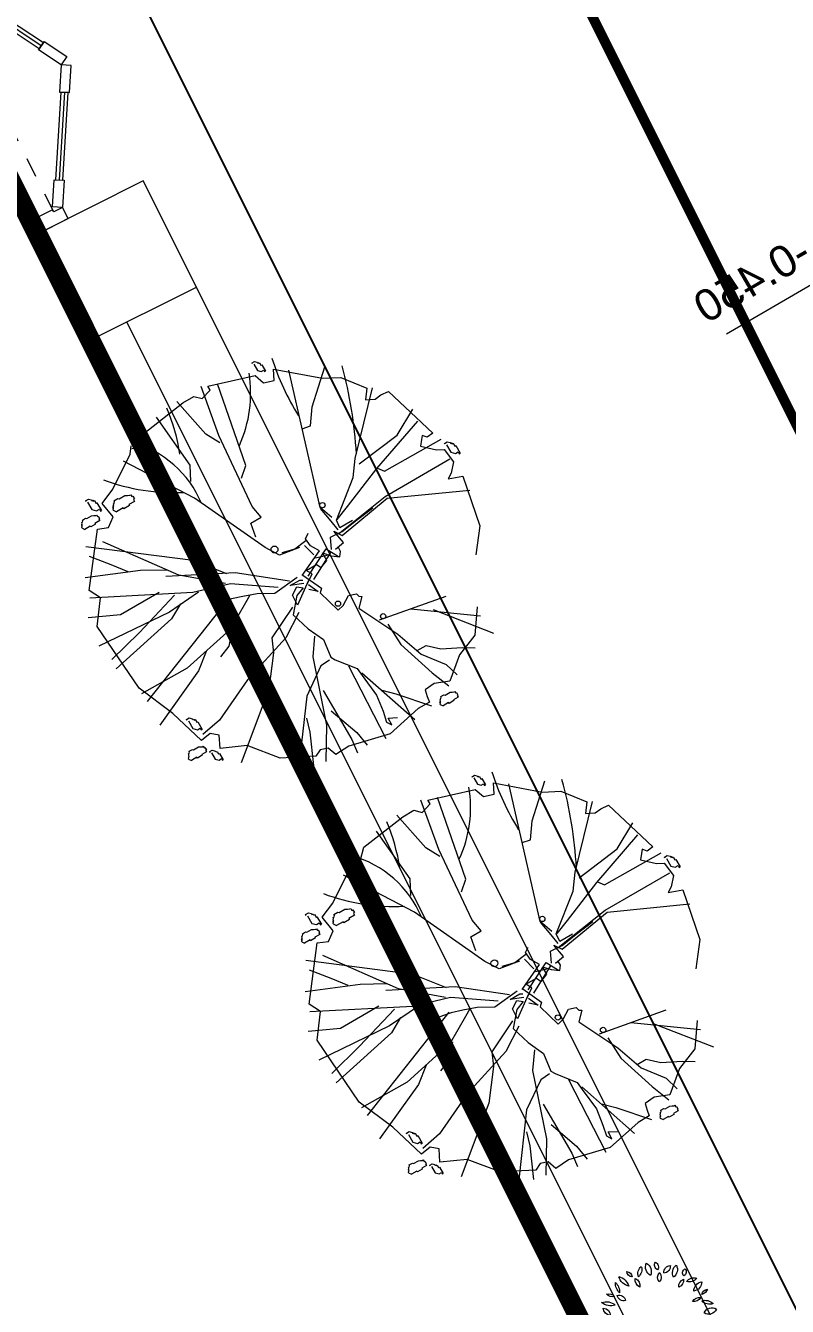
# Model space of a CAD drawing. Header units: millimetres. Extents: x 567980 to 569372, y 2065777 to 2066674.
# Drawn here: x 568803.02 to 568806.87, y 2066232.77 to 2066239.23 of the extents above; entities that cross this region are included whole.
import ezdxf
from ezdxf.enums import TextEntityAlignment as Align

# ---------------------------------------------------------------- set-up
doc = ezdxf.new("R2010")
doc.units = ezdxf.units.MM
doc.linetypes.add('CENTER', pattern=[3, 1.5, -0.5, 0.5, -0.5])
doc.linetypes.add('DASHDOT2', pattern=[0.5, 0.25, -0.125, 0, -0.125])
for name, color, linetype, lineweight in [('A-KY HIEU', 34, 'Continuous', 20), ('A-TEXT', 7, 'Continuous', 18), ('boDnv', 54, 'Continuous', 25), ('E- RANH GIOI', 1, 'CENTER', 13), ('E- THAY', 9, 'Continuous', 20), ('i_Cay', 114, 'Continuous', 13), ('LD-CUA', 146, 'Continuous', 13), ('LD-THAY', 9, 'Continuous', 13)]:
    doc.layers.add(name, color=color, linetype=linetype, lineweight=lineweight)
for name, color, linetype in [('datOBt', 42, 'Continuous'), ('loKBT', 42, 'Continuous'), ('ViaHeS', 32, 'Continuous')]:
    doc.layers.add(name, color=color, linetype=linetype)
doc.styles.add('A1-arial', font='arial.ttf')
doc.styles.add('rms', font='romans.shx', dxfattribs={"width": 0.7, "bigfont": 'vns.shx'})
doc.linetypes.add('ADL', pattern='A,0.125,-0.15,["++",rms,S=0.5,R=0,X=0,Y=-0.2245],-1.35,1.125', length=2.75)

# ---------------------------------------------------------------- blocks, each defined once
blk = doc.blocks.new('NEN')
at = {"layer": 'boDnv', "color": 10, "linetype": 'ADL', "ltscale": 0.25}
blk.add_lwpolyline([(230.3915, -76.6469), (232.2503, -70.4192), (219.1656, -44.2576), (213.4368, -42.5477), (99.3797, -108.9057), (97.5209, -115.1334), (110.6056, -141.295), (116.3344, -143.0049)], close=True, dxfattribs=at)
at = {"layer": 'datOBt'}
blk.add_lwpolyline([(231.2365, -77.3122), (233.3217, -70.3259), (219.8664, -43.4232), (213.308, -41.4657), (98.5347, -108.2404), (96.4495, -115.2267), (109.9048, -142.1294), (116.4632, -144.0869)], close=True, dxfattribs=at)
at = {"layer": 'loKBT'}
blk.add_lwpolyline([(116.2527, -121.0708), (103.1772, -128.6781), (109.9048, -142.1294), (116.4632, -144.0869), (126.3103, -138.3579)], close=True, dxfattribs=at)
at = {"layer": 'ViaHeS'}
blk.add_lwpolyline([(231.2365, -77.3122), (233.3217, -70.3259), (219.8664, -43.4232), (213.308, -41.4657), (98.5347, -108.2404), (96.4495, -115.2267), (109.9048, -142.1294), (116.4632, -144.0869)], close=True, dxfattribs=at)
blk = doc.blocks.new('BT-02')
at = {"layer": 'E- RANH GIOI', "ltscale": 0.05, "const_width": 100}
blk.add_lwpolyline([(7621197.6, 979879), (7753982.3, 979879), (7758666.7, 974889), (7756768.1, 944869), (7751452.5, 939879), (7618667.8, 939879), (7613983.4, 944869), (7615882, 974889), (7621197.6, 979879)], dxfattribs=at)
at = {"layer": 'E- RANH GIOI', "color": 5, "ltscale": 0.05, "true_color": 0x0000fa, "const_width": 50}
blk.add_lwpolyline([(7622385.1, 976879), (7752683.8, 976879), (7755590.7, 973782.4), (7753849, 946243.5), (7750265, 942879), (7619966.3, 942879), (7617059.3, 945975.6), (7618801.1, 973514.5)], close=True, dxfattribs=at)
at = {"layer": 'loKBT'}
blk.add_lwpolyline([(7630060.1, 959879), (7630060.1, 939879), (7618667.8, 939879), (7613983.4, 944869), (7614932.7, 959879), (7630060.1, 959879)], dxfattribs=at)
blk = doc.blocks.new('cd2400')
for p, q in [((432.7, 355.2), (125.3, 177.7)), ((643.2, 355.2), (950.7, 177.7)), ((1696.8, 355.2), (1389.3, 177.7)), ((1907.3, 355.2), (2214.7, 177.7))]:
    blk.add_line(p, q)
at = {"color": 251, "linetype": 'DASHDOT2'}
blk.add_line((2320, 100), (20, 100), dxfattribs=at)
for points in [[(538, 392.9), (442.7, 337.9), (422.7, 372.5), (518, 427.5)], [(538, 392.9), (633.2, 337.9), (653.2, 372.5), (558, 427.5)], [(1802, 392.9), (1706.8, 337.9), (1686.8, 372.5), (1782, 427.5)], [(1802, 392.9), (1897.3, 337.9), (1917.3, 372.5), (1822, 427.5)], [(40, 105.4), (135.3, 160.4), (115.3, 195), (20, 140)], [(1035.9, 105.4), (940.7, 160.4), (960.7, 195), (1055.9, 140)], [(1024.3, 166.2), (999.2, 180.7), (1006.3, 193.2), (1031.5, 178.6)], [(1304.1, 105.4), (1399.3, 160.4), (1379.3, 195), (1284.1, 140)], [(1315.7, 166.2), (1340.8, 180.7), (1333.7, 193.2), (1308.5, 178.6)], [(2300, 105.4), (2204.7, 160.4), (2224.7, 195), (2320, 140)], [(-30, 0), (-30, 140), (20, 140), (20, 100), (30, 100), (30, 0)], [(2370, 0), (2370, 140), (2320, 140), (2320, 100), (2310, 100), (2310, 0)]]:
    blk.add_lwpolyline(points, close=True)
at = {"color": 9}
for points in [[(440.2, 342.2), (132.8, 164.7), (117.8, 190.7), (425.2, 368.2)], [(635.7, 342.2), (943.2, 164.7), (958.2, 190.7), (650.7, 368.2)], [(1704.3, 342.2), (1396.8, 164.7), (1381.8, 190.7), (1689.3, 368.2)], [(1899.8, 342.2), (2207.2, 164.7), (2222.2, 190.7), (1914.8, 368.2)]]:
    blk.add_lwpolyline(points, close=True, dxfattribs=at)
blk = doc.blocks.new('mb-cay34')
for p, q in [((117.7, 535.9), (49.4, 859)), ((136.7, 687.9), (95, 855.2)), ((148.1, 528.3), (174.7, 874.2)), ((246.9, 722.1), (307.7, 851.4)), ((-140.5, 547.3), (-262.1, 817.2)), ((-246.9, 741.1), (-76, 813.4)), ((68.4, 269.9), (-144.3, 813.4)), ((-106.4, 585.3), (-102.6, 817.2)), ((-76, 813.4), (254.5, 836.2)), ((170.9, 395.3), (379.8, 802)), ((254.5, 836.2), (357, 760.1)), ((-472.5, 721.9), (-472.5, 746.2)), ((-472.5, 746.2), (-468.4, 746.2)), ((-456.3, 782.7), (-468.4, 774.6)), ((-468.4, 746.2), (-468.4, 774.6)), ((-456.3, 782.7), (-452.2, 778.7)), ((-452.2, 778.7), (-448.2, 778.7)), ((-448.2, 778.7), (-448.2, 774.6)), ((-448.2, 774.6), (-444.1, 774.6)), ((-444.1, 774.6), (-440, 770.6)), ((-440, 770.6), (-436, 770.6)), ((-436, 770.6), (-436, 766.5)), ((-436, 766.5), (-431.9, 762.5)), ((-431.9, 762.5), (-427.9, 762.5)), ((-427.9, 746.2), (-431.9, 742.2)), ((-431.9, 742.2), (-431.9, 717.8)), ((-427.9, 762.5), (-427.9, 746.2)), ((-414, 691.7), (-246.9, 741.1)), ((357, 760.1), (410.2, 786.7)), ((372.2, 547.3), (467.2, 775.3)), ((410.2, 786.7), (626.7, 619.5)), ((-479.3, 684), (-475.3, 684)), ((-475.3, 684), (-475.3, 671.8)), ((-468.4, 721.9), (-472.5, 721.9)), ((-468.4, 697.5), (-468.4, 721.9)), ((-460.3, 697.5), (-468.4, 697.5)), ((-460.3, 693.5), (-460.3, 697.5)), ((-448.2, 693.5), (-460.3, 693.5)), ((-448.2, 697.5), (-448.2, 693.5)), ((-440, 697.5), (-448.2, 697.5)), ((-436, 709.7), (-440, 701.6)), ((-440, 701.6), (-440, 697.5)), ((-431.9, 717.8), (-436, 709.7)), ((-406.4, 642.3), (-414, 691.7)), ((-349.1, 697.8), (-363.7, 683.2)), ((-363.7, 683.2), (-363.7, 668.6)), ((-310.2, 697.8), (-349.1, 697.8)), ((-300.4, 688.1), (-310.2, 678.3)), ((-305.3, 702.7), (-300.4, 702.7)), ((-300.4, 702.7), (-300.4, 688.1)), ((201.3, 471.3), (136.7, 687.9)), ((246.9, 524.5), (246.9, 722.1)), ((292.5, 323.1), (584.9, 703.1)), ((459.6, 646.1), (539.4, 710.7)), ((-536.1, 655.6), (-536.1, 651.5)), ((-528, 655.6), (-536.1, 655.6)), ((-503.7, 651.5), (-536.1, 651.5)), ((-535.6, 528.3), (-486.2, 638.5)), ((-515.8, 680), (-528, 667.8)), ((-528, 667.8), (-528, 655.6)), ((-483.4, 680), (-515.8, 680)), ((-503.7, 655.6), (-503.7, 651.5)), ((-491.5, 655.6), (-503.7, 655.6)), ((-487.5, 659.7), (-491.5, 659.7)), ((-491.5, 659.7), (-491.5, 655.6)), ((-483.4, 663.7), (-487.5, 663.7)), ((-487.5, 663.7), (-487.5, 659.7)), ((-486.2, 638.5), (-433, 611.9)), ((-475.3, 671.8), (-483.4, 663.7)), ((-433, 611.9), (-406.4, 642.3)), ((-376, 577.7), (-395, 672.7)), ((-373.4, 668.6), (-373.4, 663.7)), ((-363.7, 668.6), (-373.4, 668.6)), ((-334.5, 663.7), (-373.4, 663.7)), ((-334.5, 668.6), (-334.5, 663.7)), ((-319.9, 668.6), (-334.5, 668.6)), ((-319.9, 673.5), (-319.9, 668.6)), ((-315, 673.5), (-319.9, 673.5)), ((-315, 678.3), (-315, 673.5)), ((-310.2, 678.3), (-315, 678.3)), ((269.7, 410.5), (566, 627.1)), ((395, 596.7), (459.6, 646.1)), ((649.8, 615.8), (649.8, 640.2)), ((649.8, 640.2), (653.8, 640.2)), ((666, 676.7), (653.8, 668.6)), ((653.8, 640.2), (653.8, 668.6)), ((666, 676.7), (670, 672.6)), ((670, 672.6), (674.1, 672.6)), ((674.1, 672.6), (674.1, 668.6)), ((674.1, 668.6), (678.2, 668.6)), ((678.2, 668.6), (682.2, 664.5)), ((682.2, 664.5), (686.3, 664.5)), ((686.3, 664.5), (686.3, 660.5)), ((686.3, 660.5), (690.3, 656.4)), ((690.3, 656.4), (694.4, 656.4)), ((694.4, 640.2), (690.3, 636.1)), ((690.3, 636.1), (690.3, 611.8)), ((694.4, 656.4), (694.4, 640.2)), ((-368.4, 319.3), (-588.7, 589.1)), ((-284.9, 380.1), (-376, 577.7)), ((-53.2, 334.5), (-106.4, 585.3)), ((626.7, 619.5), (607.7, 573.9)), ((607.7, 573.9), (638.1, 532.1)), ((653.8, 615.8), (649.8, 615.8)), ((653.8, 591.5), (653.8, 615.8)), ((661.9, 591.5), (653.8, 591.5)), ((661.9, 587.4), (661.9, 591.5)), ((674.1, 587.4), (661.9, 587.4)), ((682.2, 591.5), (674.1, 591.5)), ((674.1, 591.5), (674.1, 587.4)), ((686.3, 603.6), (682.2, 595.5)), ((682.2, 595.5), (682.2, 591.5)), ((690.3, 611.8), (686.3, 603.6)), ((698.4, 567.5), (688.6, 567.5)), ((688.6, 567.5), (688.6, 562.7)), ((713, 596.7), (698.4, 582.1)), ((698.4, 582.1), (698.4, 567.5)), ((751.9, 596.7), (713, 596.7)), ((742.2, 567.5), (727.6, 567.5)), ((727.6, 567.5), (727.6, 562.7)), ((747, 572.4), (742.2, 572.4)), ((742.2, 572.4), (742.2, 567.5)), ((751.9, 577.3), (747, 577.3)), ((747, 577.3), (747, 572.4)), ((761.6, 587), (751.9, 577.3)), ((756.8, 601.6), (761.6, 601.6)), ((761.6, 601.6), (761.6, 587)), ((-657.1, 429.5), (-535.6, 528.3)), ((-83.6, 475.1), (-140.5, 547.3)), ((155.7, 467.5), (117.7, 535.9)), ((159.5, 372.5), (148.1, 528.3)), ((315.3, 444.7), (372.2, 547.3)), ((638.1, 532.1), (714.1, 543.5)), ((664.4, 517.2), (649.8, 507.4)), ((664.4, 517.2), (669.3, 512.3)), ((669.3, 512.3), (674.2, 512.3)), ((674.2, 512.3), (674.2, 507.4)), ((727.6, 562.7), (688.6, 562.7)), ((714.1, 543.5), (744.5, 471.3)), ((151.9, 190), (292.5, 463.7)), ((645, 444.1), (645, 473.4)), ((645, 473.4), (649.8, 473.4)), ((649.8, 473.4), (649.8, 507.4)), ((674.2, 507.4), (679, 507.4)), ((679, 507.4), (683.9, 502.6)), ((683.9, 502.6), (688.8, 502.6)), ((688.8, 502.6), (688.8, 497.7)), ((688.8, 497.7), (693.6, 492.8)), ((693.6, 492.8), (698.5, 492.8)), ((698.5, 473.4), (693.6, 468.5)), ((693.6, 468.5), (693.6, 439.3)), ((698.5, 492.8), (698.5, 473.4)), ((744.5, 471.3), (839.4, 326.9)), ((-729.3, 288.9), (-657.1, 429.5)), ((-114, 376.3), (-136.7, 433.3)), ((132.9, 250.8), (269.7, 410.5)), ((649.8, 444.1), (645, 444.1)), ((649.8, 414.9), (649.8, 444.1)), ((659.6, 414.9), (649.8, 414.9)), ((659.6, 410.1), (659.6, 414.9)), ((674.2, 410.1), (659.6, 410.1)), ((683.9, 414.9), (674.2, 414.9)), ((674.2, 414.9), (674.2, 410.1)), ((688.8, 429.5), (683.9, 419.8)), ((683.9, 419.8), (683.9, 414.9)), ((693.6, 439.3), (688.8, 429.5)), ((-478.6, 190), (-729.3, 376.3)), ((-208.9, 140.6), (-284.9, 380.1)), ((-53.2, 323.1), (-114, 376.3)), ((60.8, 262.2), (76, 345.9)), ((121.5, 231.8), (170.9, 395.3)), ((528, 178.6), (828, 368.7)), ((-622.9, 258.4), (-759.7, 319.3)), ((-714.1, 258.4), (-729.3, 288.9)), ((-239.3, 220.4), (-368.4, 319.3)), ((15.2, 216.6), (-53.2, 334.5)), ((167.1, 224.2), (292.5, 323.1)), ((839.4, 326.9), (869.8, 304.1)), ((858.4, 307.9), (843.2, 273.7)), ((-634.3, 178.6), (-771.1, 262.2)), ((-725.5, 224.2), (-714.1, 258.4)), ((-562.2, 239.4), (-622.9, 258.4)), ((0, 57), (121.5, 231.8)), ((45.6, 212.8), (60.8, 262.2)), ((843.2, 273.7), (888.8, 228)), ((888.8, 228), (919.2, 11.4)), ((-767.3, 209), (-725.5, 224.2)), ((-763.5, 140.6), (-767.3, 209)), ((-341.9, 79.8), (-634.3, 178.6)), ((-395, 68.4), (-478.6, 190)), ((-178.5, 193.8), (-239.3, 220.4)), ((-106.4, 45.6), (-178.5, 193.8)), ((0, 0), (151.9, 190)), ((34.2, 182.4), (15.2, 216.6)), ((22.8, 152), (45.6, 212.8)), ((182.3, 19), (528, 178.6)), ((-809.1, -45.6), (-763.5, 140.6)), ((-744.5, 114), (-809.1, 121.6)), ((-493.8, 114), (-744.5, 114)), ((-588.7, 129.2), (-729.3, 79.8)), ((-140.5, 34.2), (-208.9, 140.6)), ((-15.2, 83.6), (22.8, 152)), ((600.1, 155.8), (664.7, 121.6)), ((664.7, 121.6), (923, 144.4)), ((-729.3, 79.8), (-801.5, 68.4)), ((-391.2, 22.8), (-395, 68.4)), ((-265.9, 26.6), (-341.9, 79.8)), ((-136.7, 60.8), (-224.1, 34.2)), ((-72.2, 3.8), (-136.7, 60.8)), ((-3.8, -38), (-15.2, 83.6)), ((-402.6, 0), (-486.2, -64.6)), ((-383.6, 11.4), (-402.6, 0)), ((-300.1, 0), (-383.6, 11.4)), ((-224.1, 34.2), (-300.1, 0)), ((-110.2, 22.8), (-60.8, 19)), ((-41.8, -72.2), (-110.2, 22.8)), ((-57, -38), (-72.2, 3.8)), ((-60.8, 19), (-38, -15.2)), ((-41.8, -49.4), (-19, 7.6)), ((-19, 7.6), (-19, -41.8)), ((121.5, -19), (182.3, 19)), ((243.1, 30.4), (307.7, 19)), ((307.7, 19), (307.7, -34.2)), ((748.3, -7.6), (938.2, 30.4)), ((919.2, 11.4), (919.2, -45.6)), ((-455.8, -38), (-816.6, -19)), ((-774.9, -209), (-809.1, -45.6)), ((-103.7, -87.2), (-75.9, -55.7)), ((-38, -15.2), (-57, -38)), ((-19, -41.8), (-26.6, -53.2)), ((106.4, -114), (121.5, -19)), ((110.2, -91.2), (125.3, -34.2)), ((307.7, -34.2), (368.4, -22.8)), ((368.4, -22.8), (714.1, -53.2)), ((501.4, -45.6), (539.4, -91.2)), ((683.7, -41.8), (748.3, -7.6)), ((714.1, -53.2), (942, -95)), ((919.2, -45.6), (892.6, -72.2)), ((-512.8, -72.2), (-809.1, -171)), ((-755.9, -57), (-778.7, -72.2)), ((-778.7, -72.2), (-744.5, -72.2)), ((-744.5, -72.2), (-763.5, -110.2)), ((-706.5, -68.4), (-755.9, -57)), ((-630.5, -79.8), (-706.5, -68.4)), ((-622.9, -110.2), (-668.5, -155.8)), ((-524.2, -68.4), (-630.5, -79.8)), ((-486.2, -64.6), (-524.2, -68.4)), ((-114, -91.2), (-220.3, -121.6)), ((-98.8, -106.4), (-114, -91.2)), ((-55.3, -66.2), (-103.7, -87.2)), ((-7.6, -64.6), (-98.8, -106.4)), ((-49.8, -64.2), (-23.2, -102.2)), ((-47.9, -97.4), (20.4, -226.6)), ((-23.2, -102.2), (3.4, -87)), ((-22.8, -83.6), (41.8, -212.8)), ((-7.5, -60.8), (49.5, -182.4)), ((3.4, -87), (3.4, -140.2)), ((117.7, -152), (110.2, -91.2)), ((539.4, -91.2), (915.4, -163.4)), ((892.6, -72.2), (907.8, -121.6)), ((-668.5, -155.8), (-793.9, -266.1)), ((-220.3, -121.6), (-212.7, -152)), ((-212.7, -152), (-186.1, -193.8)), ((3.4, -140.2), (-19.4, -151.6)), ((-19.4, -151.6), (-4.2, -189.7)), ((30.4, -152), (15.2, -201.4)), ((45.6, -152), (102.6, -136.8)), ((49.5, -182.4), (87.5, -159.6)), ((87.5, -159.6), (125.5, -155.8)), ((125.5, -155.8), (140.7, -178.6)), ((926.8, -121.6), (862.2, -326.9)), ((907.8, -121.6), (926.8, -121.6)), ((-774.9, -266.1), (-774.9, -209)), ((-258.3, -205.2), (-444.4, -296.5)), ((-220.3, -243.2), (-258.3, -205.2)), ((-186.1, -193.8), (-197.5, -228)), ((3.4, -216.3), (-19.4, -246.7)), ((41.8, -212.8), (-15.2, -243.2)), ((-4.2, -189.7), (33.8, -189.7)), ((33.8, -189.7), (3.4, -216.3)), ((-748.3, -269.9), (-774.9, -266.1)), ((-717.9, -277.5), (-748.3, -269.9)), ((-714.1, -326.9), (-717.9, -277.5)), ((-383.6, -281.3), (-490, -285.1)), ((-349.4, -258.4), (-406.4, -566.3)), ((-212.7, -231.8), (-220.3, -243.2)), ((-197.5, -228), (-212.7, -231.8)), ((-19.4, -246.7), (-0.4, -261.9)), ((-0.4, -261.9), (22.4, -261.9)), ((19, -247), (26.6, -292.7)), ((26.6, -231.8), (76, -254.6)), ((26.6, -292.7), (91.2, -281.3)), ((91.2, -281.3), (57, -304.1)), ((76, -254.6), (72.2, -311.7)), ((136.7, -292.7), (208.9, -281.3)), ((148.1, -304.1), (212.7, -281.3)), ((212.7, -281.3), (809.1, -467.5)), ((-823.6, -338.7), (-819.6, -338.7)), ((-823.6, -363.1), (-823.6, -338.7)), ((-807.4, -302.2), (-819.6, -310.3)), ((-819.6, -338.7), (-819.6, -310.3)), ((-807.4, -302.2), (-803.3, -306.3)), ((-803.3, -306.3), (-799.3, -306.3)), ((-799.3, -306.3), (-799.3, -310.3)), ((-799.3, -310.3), (-795.2, -310.3)), ((-795.2, -310.3), (-791.2, -314.4)), ((-791.2, -314.4), (-787.1, -314.4)), ((-787.1, -314.4), (-787.1, -318.4)), ((-787.1, -318.4), (-783.1, -322.5)), ((-783.1, -322.5), (-779, -322.5)), ((-779, -338.7), (-783.1, -342.8)), ((-779, -322.5), (-779, -338.7)), ((-740.7, -391.5), (-714.1, -326.9)), ((-490, -285.1), (-668.5, -342.1)), ((-444.4, -296.5), (-573.6, -342.1)), ((-550.8, -334.5), (-550.8, -380.1)), ((57, -304.1), (98.8, -558.7)), ((72.2, -292.7), (110.2, -554.9)), ((72.2, -311.7), (83.6, -391.5)), ((87.4, -300.3), (136.7, -292.7)), ((91.2, -311.7), (129.1, -315.5)), ((91.2, -376.3), (91.2, -311.7)), ((129.1, -315.5), (254.5, -475.1)), ((129.1, -319.3), (155.7, -387.7)), ((862.2, -326.9), (816.6, -342.1)), ((-819.6, -363.1), (-823.6, -363.1)), ((-819.6, -387.4), (-819.6, -363.1)), ((-811.5, -387.4), (-819.6, -387.4)), ((-811.5, -391.5), (-811.5, -387.4)), ((-799.3, -391.5), (-811.5, -391.5)), ((-799.3, -387.4), (-799.3, -391.5)), ((-791.2, -387.4), (-799.3, -387.4)), ((-787.1, -375.3), (-791.2, -383.4)), ((-791.2, -383.4), (-791.2, -387.4)), ((-783.1, -367.1), (-787.1, -375.3)), ((-783.1, -342.8), (-783.1, -367.1)), ((-668.5, -342.1), (-755.9, -376.3)), ((-660.9, -486.5), (-740.7, -391.5)), ((-573.6, -342.1), (-668.5, -414.3)), ((-550.8, -380.1), (-596.3, -429.5)), ((83.6, -391.5), (95, -482.7)), ((155.7, -387.7), (235.5, -585.3)), ((554.6, -387.7), (547, -425.7)), ((816.6, -342.1), (801.5, -387.7)), ((801.5, -387.7), (847, -410.5)), ((856.9, -371.4), (856.9, -375.5)), ((865, -371.4), (856.9, -371.4)), ((889.3, -375.5), (856.9, -375.5)), ((877.1, -347.1), (865, -359.3)), ((865, -359.3), (865, -371.4)), ((909.6, -347.1), (877.1, -347.1)), ((889.3, -371.4), (889.3, -375.5)), ((901.5, -371.4), (889.3, -371.4)), ((901.5, -367.4), (901.5, -371.4)), ((905.5, -367.4), (901.5, -367.4)), ((905.5, -363.3), (905.5, -367.4)), ((909.6, -363.3), (905.5, -363.3)), ((917.7, -355.2), (909.6, -363.3)), ((913.6, -343), (917.7, -343)), ((917.7, -343), (917.7, -355.2)), ((-668.5, -414.3), (-733.1, -433.3)), ((-596.3, -429.5), (-638.1, -513.1)), ((-376, -402.9), (-558.4, -653.7)), ((547, -425.7), (615.3, -475.1)), ((847, -410.5), (702.7, -577.7)), ((-619.1, -589.1), (-660.9, -486.5)), ((-429.2, -486.5), (-653.3, -665.1)), ((254.5, -475.1), (322.9, -524.5)), ((615.3, -475.1), (740.7, -611.9)), ((-638.1, -513.1), (-668.5, -562.5)), ((98.8, -558.7), (-53.2, -893.2)), ((110.2, -554.9), (110.2, -885.6)), ((292.5, -528.3), (319.1, -737.3)), ((322.9, -524.5), (554.6, -748.7)), ((-516.6, -661.3), (-619.1, -589.1)), ((208.9, -608.1), (205.1, -897)), ((235.5, -589.1), (208.9, -608.1)), ((235.5, -585.3), (326.7, -847.6)), ((702.7, -577.7), (664.7, -649.9)), ((664.7, -649.9), (566, -725.9)), ((524.2, -695.5), (505.2, -733.5)), ((505.2, -733.5), (509, -763.9)), ((566, -725.9), (524.2, -695.5)), ((-212.7, -851.4), (-315.3, -771.5)), ((319.1, -737.3), (383.6, -855.2)), ((509, -763.9), (505.2, -802)), ((38, -836.2), (15.2, -897)), ((53.2, -859), (38, -836.2)), ((224.1, -802), (174.7, -855.2)), ((246.9, -821), (224.1, -802)), ((243.1, -847.6), (262.1, -832.4)), ((246.9, -878), (243.1, -847.6)), ((505.2, -802), (246.9, -878)), ((262.1, -832.4), (246.9, -821)), ((15.2, -897), (-212.7, -851.4)), ((91.2, -893.2), (53.2, -859)), ((159.5, -885.6), (91.2, -893.2)), ((133.2, -904.6), (118.7, -919.2)), ((172.2, -904.6), (133.2, -904.6)), ((174.7, -855.2), (159.5, -885.6)), ((177, -899.7), (181.9, -899.7)), ((181.9, -899.7), (181.9, -914.3)), ((118.7, -933.8), (108.9, -933.8)), ((108.9, -933.8), (108.9, -938.7)), ((147.8, -938.7), (108.9, -938.7)), ((118.7, -919.2), (118.7, -933.8)), ((162.4, -933.8), (147.8, -933.8)), ((147.8, -933.8), (147.8, -938.7)), ((167.3, -928.9), (162.4, -928.9)), ((162.4, -928.9), (162.4, -933.8)), ((172.2, -924.1), (167.3, -924.1)), ((167.3, -924.1), (167.3, -928.9)), ((181.9, -914.3), (172.2, -924.1))]:
    blk.add_line(p, q)
for centre, radius in [((154.1, -13.1), 15.3), ((-194.7, -135.6), 11.7), ((-343.1, -280.4), 11.7), ((217.2, -295.2), 11.7)]:
    blk.add_circle(centre, radius)
for centre, radius, start, end in [((1370.9, -207.9), 898.1, 129.3545, 152.6092), ((554.4, 627.1), 467.6, 262.5537, 314.3375), ((1051.9, 958.4), 882.6, 248.5622, 262.3516), ((1080.7, 206.7), 550.5, 215.15, 249.1841), ((647.6, -1519.7), 1117.4, 77.3352, 91.8505), ((1164.8, 1073.5), 1812.8, 242.8644, 255.3539)]:
    blk.add_arc(centre, radius, start, end)
blk = doc.blocks.new('cotxaytho')
at = {"layer": 'A-KY HIEU'}
h = blk.add_hatch(color=256, dxfattribs=at)
h.paths.add_polyline_path([(200, 188), (0, 188), (0, 0)])
h.paths.add_polyline_path([(0, 188), (-200, 188), (0, 0)])
for p, q in [((0, 312), (0, 0)), ((0, 312), (1100, 312)), ((-200, 188), (0, 0)), ((-200, 188), (200, 188)), ((0, 0), (200, 188)), ((-200, 0), (200, 0))]:
    blk.add_line(p, q, dxfattribs=at)
at = {"color": 6, "style": 'A1-arial'}
blk.add_attdef('-0.050', (35, 402), '', height=250, dxfattribs=at)
blk = doc.blocks.new('mb-cay40')
at = {"color": 0, "linetype": 'ByBlock'}
for centre, radius, start, end in [((-136, 737), 62.9, 125.4093, 202.7101), ((-231, 764), 62.9, 305.4093, 22.7101), ((16, 684), 137, 133.8117, 194.3077), ((-211, 749), 137, 313.8117, 14.3077), ((-427, 694), 54.1, 146.8151, 244.0193), ((-496, 675), 54.1, 326.8151, 64.0193), ((-300, 710), 100, 149.4737, 231.7586), ((-448, 683), 100, 329.4737, 51.7586), ((-231, 779), 98.1, 192.306, 259.6849), ((-344, 662), 98.1, 12.306, 79.6849), ((-148, 638), 79.7, 145.5248, 220.8327), ((-273, 631), 79.7, 325.5248, 40.8327), ((113, 711), 137, 163.4642, 212.7906), ((-134, 676), 137, 343.4642, 32.7906), ((138, 616), 80.6, 104.1004, 168.465), ((40, 710), 80.6, 284.1004, 348.465), ((-542, 597), 98.1, 183.3189, 263.1904), ((-651, 494), 98.1, 3.3189, 83.1904), ((-554, 556), 69.9, 25.4537, 116.6852), ((-522, 648), 69.9, 205.4537, 296.6852), ((-390, 597), 66.9, 168.8066, 257.6391), ((-470, 545), 66.9, 348.8066, 77.6391), ((49, 562), 68.8, 103.8914, 198.9039), ((-33, 607), 68.8, 283.8914, 18.9039), ((230, 506), 141, 100.3005, 160.4476), ((72, 692), 141, 280.3005, 340.4476), ((260, 521), 76.9, 122.5817, 207.18), ((150, 551), 76.9, 302.5817, 27.18), ((-680, 301), 102, 69.7201, 135.6489), ((-718, 468), 102, 249.7201, 315.6489), ((-654, 503), 44.2, 163.4933, 274.4697), ((-693, 471), 44.2, 343.4933, 94.4697), ((-620, 357), 75.8, 22.5723, 98.3335), ((-561, 461), 75.8, 202.5723, 278.3335), ((213, 369), 79.6, 86.0282, 161.3698), ((143, 474), 79.6, 266.0282, 341.3698), ((320, 284), 110, 64.7353, 140.5781), ((300, 426), 53.5, 59.9815, 155.6676), ((278, 494), 53.5, 239.9815, 335.6676), ((-743, 226), 96, 30.9482, 110.5784), ((-695, 365), 96, 210.9482, 290.5784), ((282, 453), 110, 244.7353, 320.5781), ((359, 242), 79.1, 90.2529, 173.5221), ((280, 330), 79.1, 270.2529, 353.5221), ((-767, 152), 75.6, 44.2576, 108.5927), ((-736, 277), 75.6, 224.2576, 288.5927), ((-787, 176), 111, 280.8762, 345.4479), ((-659, 40), 111, 100.8762, 165.4479), ((-638, 119), 83.9, 60.5095, 129.292), ((-649, 257), 83.9, 240.5095, 309.292), ((243, 141), 78, 58.8748, 131.2135), ((232, 267), 78, 238.8748, 311.2135), ((344, 142), 53.6, 28.1981, 112.1918), ((371, 217), 53.6, 208.1981, 292.1918), ((-690, -39), 87.4, 54.9745, 151.3792), ((-716, 74), 87.4, 234.9745, 331.3792), ((159, -75), 77.3, 28.8072, 103.9199), ((208, 37), 77.3, 208.8072, 283.9199), ((314, -59), 90.4, 71.3712, 141.7535), ((272, 83), 90.4, 251.3712, 321.7535), ((293, 25), 97.6, 29.1952, 106.7189), ((350, 166), 97.6, 209.1952, 286.7189), ((-675, -123), 70, 71.8192, 140.0818), ((-707, -12), 70, 251.8192, 320.0818), ((-557, -163), 78, 113.4753, 203.456), ((-660, -123), 78, 293.4753, 23.456), ((-617, 21), 75, 267.1724, 337.2365), ((-551, -83), 75, 87.1724, 157.2365), ((133, -213), 116, 6.5487, 76.8911), ((275, -87), 116, 186.5487, 256.8911), ((243, -118), 50.7, 359.2557, 87.6287), ((296, -68), 50.7, 179.2557, 267.6287), ((-605, -147), 107, 271.6328, 352.0268), ((-496, -269), 107, 91.6328, 172.0268), ((-473, -294), 49.3, 76.5419, 193.4774), ((-509, -257), 49.3, 256.5419, 13.4774), ((-342, -221), 95.9, 122.8873, 186.7253), ((-489, -152), 95.9, 302.8873, 6.7253), ((-314, -281), 91.1, 159.117, 230.3606), ((-457, -318), 91.1, 339.117, 50.3606), ((-220, -348), 109, 122.117, 201.7275), ((-379, -297), 109, 302.117, 21.7275), ((-133, -236), 75.4, 148.7877, 221.5977), ((-253, -247), 75.4, 328.7877, 41.5977), ((100, -278), 148, 165.2071, 218.3217), ((-159, -332), 148, 345.2071, 38.3217), ((-19, -211), 70.3, 353.65, 74.6514), ((70, -151), 70.3, 173.65, 254.6514), ((110, -276), 64.3, 156.7754, 231.288), ((11, -301), 64.3, 336.7754, 51.288), ((113, -290), 96.7, 38.6962, 106.2415), ((162, -137), 96.7, 218.6962, 286.2415), ((-170, -364), 62.5, 129.7475, 206.0709), ((-267, -343), 62.5, 309.7475, 26.0709), ((-160, -372), 84.6, 5.3196, 80.419), ((-61, -281), 84.6, 185.3196, 260.419)]:
    blk.add_arc(centre, radius, start, end, dxfattribs=at)

msp = doc.modelspace()

# ---------------------------------------------------------------- block references
at = {"layer": 'boDnv'}
msp.add_blockref('NEN', (568697.4807, 2066371.6973), dxfattribs=at)

# ---------------------------------------------------------------- next in the draw order: linework, layer by layer
at = {"layer": 'E- RANH GIOI', "ltscale": 0.05, "const_width": 0.0998, "elevation": -0.0003}
msp.add_lwpolyline([(568800.6779, 2066242.9853), (568813.7534, 2066250.5926), (568823.7912, 2066233.3395), (568813.9441, 2066227.6105), (568807.3857, 2066229.5679)], close=True, dxfattribs=at)
msp.add_lwpolyline([(568800.6779, 2066242.9853), (568813.7534, 2066250.5926), (568823.7912, 2066233.3395), (568813.9441, 2066227.6105), (568807.3857, 2066229.5679)], close=True, dxfattribs=at)
at = {"layer": 'E- THAY'}
for p, q in [((568807.6597, 2066230.3616, -0.0003), (568803.8833, 2066237.9122, -0.0003)), ((568807.6597, 2066230.3616, -0.0003), (568803.8833, 2066237.9122, -0.0003)), ((568807.5198, 2066229.7623, -0.0003), (568803.5317, 2066237.7363, -0.0003)), ((568807.5198, 2066229.7623, -0.0003), (568803.5317, 2066237.7363, -0.0003))]:
    msp.add_line(p, q, dxfattribs=at)
at = {"layer": 'E- THAY', "elevation": -0.0003}
msp.add_lwpolyline([(568800.6779, 2066242.9853), (568813.7534, 2066250.5926), (568823.7912, 2066233.3395), (568813.9441, 2066227.6105), (568807.3857, 2066229.5679)], close=True, dxfattribs=at)
msp.add_lwpolyline([(568800.6779, 2066242.9853), (568813.7534, 2066250.5926), (568823.7912, 2066233.3395), (568813.9441, 2066227.6105), (568807.3857, 2066229.5679)], close=True, dxfattribs=at)
at = {"layer": 'LD-THAY', "elevation": -0.0003}
msp.add_lwpolyline([(568803.3466, 2066237.6438), (568803.8833, 2066237.9122), (568803.6149, 2066238.4488), (568803.0782, 2066238.1804)], close=True, dxfattribs=at)
msp.add_lwpolyline([(568803.3466, 2066237.6438), (568803.8833, 2066237.9122), (568803.6149, 2066238.4488), (568803.0782, 2066238.1804)], close=True, dxfattribs=at)

# ---------------------------------------------------------------- next in the draw order: block references
at = {"layer": 'A-KY HIEU', "extrusion": (-4.4763e-10, 2.88067e-10, -1)}
ref = msp.add_blockref('cotxaytho', (-568807.1511, 2066237.8259, 0.0007), dxfattribs=dict(at, xscale=0.0005322840578040475, yscale=0.0005322840578040475, zscale=-0.0005322840578040476, rotation=329.8093016751118))
ref.add_attrib('-0.050', '-0.450', dxfattribs={"layer": 'A-TEXT', "color": 6, "height": 0.15969, "rotation": 210.18711, "style": 'A1-arial', "text_generation_flag": 4}).set_placement((568807.0274, 2066238.0014, -0.0003), align=Align.BOTTOM_LEFT)
ref = msp.add_blockref('cotxaytho', (-568807.1511, 2066237.8259, 0.0007), dxfattribs=dict(at, xscale=0.0005322840578040475, yscale=0.0005322840578040475, zscale=-0.0005322840578040476, rotation=329.8093016751118))
ref.add_attrib('-0.050', '-0.450', dxfattribs={"layer": 'A-TEXT', "color": 6, "height": 0.15969, "rotation": 210.18711, "style": 'A1-arial', "text_generation_flag": 4}).set_placement((568807.0274, 2066238.0014, -0.0003), align=Align.BOTTOM_LEFT)
at = {"layer": 'i_Cay', "xscale": 0.001140608695310985, "yscale": 0.001140608695310985, "zscale": 0.001140608695310985, "rotation": 120.1906976772487}
for p in [(568804.353, 2066236.428, -0.0003), (568804.353, 2066236.428, -0.0003), (568805.4641, 2066234.3386, -0.0003), (568805.4641, 2066234.3386, -0.0003)]:
    msp.add_blockref('mb-cay34', p, dxfattribs=at)
at = {"layer": 'i_Cay', "extrusion": (-4.4763e-10, 2.88067e-10, -1), "xscale": 0.0004990163041985563, "yscale": 0.0004990163041985563, "zscale": -0.0004990163041985562, "rotation": 329.8093016751118}
msp.add_blockref('mb-cay40', (-568806.1798, 2066232.5581, 0.0007), dxfattribs=at)
msp.add_blockref('mb-cay40', (-568806.1798, 2066232.5581, 0.0007), dxfattribs=at)
at = {"layer": 'LD-CUA', "xscale": 0.001250000333389805, "yscale": 0.001250000333389805, "zscale": 0.001250000333389805, "rotation": 296.5299715492512}
msp.add_blockref('cd2400', (568801.755, 2066240.8309, -0.0003), dxfattribs=at)
msp.add_blockref('cd2400', (568801.755, 2066240.8309, -0.0003), dxfattribs=at)
at = {"layer": 'loKBT', "xscale": 0.001000000000001394, "yscale": 0.001000000000001394, "zscale": 0.001000000000001394, "rotation": 30.1906983248881}
msp.add_blockref('BT-02', (562701.3455, 2061583.9472, -0.0003), dxfattribs=at)
msp.add_blockref('BT-02', (562701.3455, 2061583.9472, -0.0003), dxfattribs=at)

doc.saveas('drawing.dxf')
